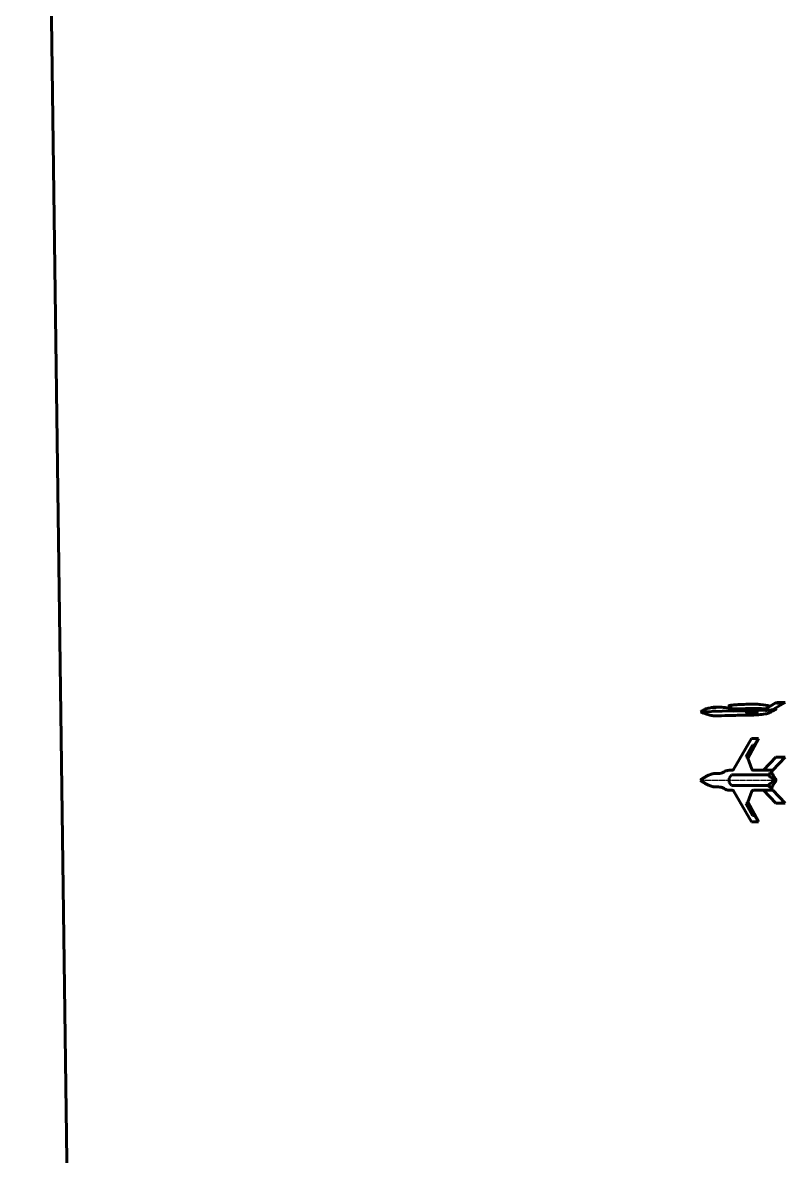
# Model space of a CAD drawing. Header units: millimetres. Extents: x -985956116104 to 1932156, y -552630487266 to 633586.
# Drawn here: x 3980 to 5431, y 34348 to 36506 of the extents above; entities that cross this region are included whole.
import ezdxf

# ---------------------------------------------------------------- set-up
doc = ezdxf.new("R2010")
doc.units = ezdxf.units.MM
doc.linetypes.add('CENTER', pattern=[2, 1.25, -0.25, 0.25, -0.25])
doc.layers.add('_axes (Оси)', color=6, linetype='CENTER', lineweight=30)
doc.layers.add('_basic (Основной)', color=4, linetype='Continuous', lineweight=60)

msp = doc.modelspace()

# ---------------------------------------------------------------- linework, layer by layer
at = {"layer": '_axes (Оси)', "transparency": 33554687}
msp.add_line((5269.717, 35064.13), (5413.41, 35064.13), dxfattribs=at)
at = {"layer": '_basic (Основной)', "transparency": 33554687}
for p, q in [((4408.891, 8813.717), (3979.776, 40568.193)), ((5412.95, 35211.173), (5389.992, 35197.306)), ((5389.996, 35198.049), (5412.779, 35211.548)), ((5430.72, 35212.022), (5408.711, 35199.199)), ((5412.95, 35211.173), (5412.741, 35211.525)), ((5269.717, 35194.584), (5331.861, 35196.022)), ((5291.049, 35202.579), (5292.951, 35202.095)), ((5292.951, 35202.095), (5299.236, 35202.24)), ((5299.236, 35202.24), (5301.135, 35203.306)), ((5331.994, 35195.728), (5331.861, 35196.022)), ((5331.994, 35195.728), (5366.2, 35196.404)), ((5332.172, 35196.395), (5363.132, 35197.136)), ((5358.17, 35192.116), (5355.237, 35190.863)), ((5355.237, 35190.863), (5356.216, 35189.334)), ((5356.216, 35189.334), (5356.24, 35187.977)), ((5363.132, 35197.136), (5366.144, 35196.811)), ((5366.144, 35196.811), (5366.2, 35196.404)), ((5379.747, 35196.936), (5369.785, 35197.731)), ((5374.347, 35189.422), (5374.739, 35188.379)), ((5379.747, 35196.936), (5389.992, 35197.306)), ((5379.747, 35196.936), (5379.752, 35196.708)), ((5389.996, 35198.049), (5389.992, 35197.306)), ((5413.137, 35199.302), (5408.711, 35199.199)), ((5408.711, 35199.199), (5408.726, 35198.554)), ((5332.397, 35084.284), (5366.508, 35143.28)), ((5380.372, 35143.28), (5359.932, 35106.026)), ((5366.508, 35143.28), (5380.372, 35143.28)), ((5368.74, 35131.136), (5355.753, 35108.503)), ((5373.729, 35131.173), (5368.74, 35131.136)), ((5355.753, 35108.503), (5361.291, 35108.503)), ((5359.932, 35106.026), (5367.595, 35084.873)), ((5389.842, 35083.222), (5413.215, 35108.062)), ((5431.167, 35108.062), (5407.312, 35083.167)), ((5413.215, 35108.062), (5431.167, 35108.062)), ((5370.384, 35083.283), (5389.842, 35083.222)), ((5389.842, 35083.222), (5407.312, 35083.167)), ((5324.476, 35068.192), (5328.509, 35074.144)), ((5324.476, 35064.13), (5324.476, 35068.192)), ((5324.476, 35064.13), (5324.476, 35064.13)), ((5324.476, 35064.13), (5324.476, 35060.068)), ((5324.476, 35064.13), (5324.476, 35064.13)), ((5324.476, 35060.068), (5328.509, 35054.117)), ((5328.509, 35074.144), (5398.73, 35074.16)), ((5328.509, 35054.117), (5398.73, 35054.101)), ((5332.397, 35043.976), (5366.508, 34984.98)), ((5359.932, 35022.235), (5367.595, 35043.388)), ((5370.384, 35044.977), (5389.842, 35045.039)), ((5389.842, 35045.039), (5407.312, 35045.094)), ((5389.842, 35045.039), (5413.215, 35020.198)), ((5431.167, 35020.198), (5407.312, 35045.094)), ((5368.74, 34997.124), (5355.753, 35019.758)), ((5355.753, 35019.758), (5361.291, 35019.758)), ((5380.372, 34984.98), (5359.932, 35022.235)), ((5413.215, 35020.198), (5431.167, 35020.198)), ((5373.729, 34997.088), (5368.74, 34997.124)), ((5366.508, 34984.98), (5380.372, 34984.98))]:
    msp.add_line(p, q, dxfattribs=at)
for points in [[(5327.856, 35199.854), (5327.976, 35200.428), (5327.827, 35201.122), (5326.692, 35202.793), (5324.448, 35205.389), (5324.143, 35205.721), (5323.945, 35206.056), (5324.258, 35206.254), (5324.701, 35206.37), (5330.977, 35207.257), (5339.046, 35207.889), (5349.513, 35208.343), (5363.412, 35208.94), (5373.298, 35208.999), (5384.214, 35208.171), (5402.376, 35205.325)], [(5412.741, 35211.525), (5419.52, 35212.05), (5430.72, 35212.022)], [(5269.717, 35194.584), (5273.946, 35192.659), (5279.944, 35190.477), (5287.259, 35188.182), (5292.315, 35187.12), (5294.322, 35186.851), (5297.362, 35186.725), (5303.771, 35186.797), (5327.852, 35187.383), (5344.475, 35187.765), (5374.119, 35188.361), (5379.945, 35188.624), (5393.176, 35190.439), (5397.41, 35191.281), (5404.401, 35194.421), (5412.793, 35198.55), (5413.295, 35198.88), (5413.354, 35199.115), (5413.137, 35199.302)], [(5327.856, 35199.854), (5338.794, 35200), (5360.87, 35200.562), (5393.688, 35200.237)], [(5331.861, 35196.022), (5332.26, 35196.482), (5333.519, 35197.112), (5337.187, 35197.613), (5346.752, 35197.813)], [(5369.785, 35197.731), (5365.544, 35197.902), (5356.124, 35197.904), (5346.752, 35197.813)], [(5374.347, 35189.422), (5375.835, 35190.602), (5377.099, 35191.408), (5377.443, 35191.649), (5377.596, 35191.769), (5377.53, 35192.079), (5377.05, 35192.689), (5376.562, 35192.775), (5366.626, 35193.069), (5365.086, 35193.034), (5362.781, 35192.708), (5358.17, 35192.116)], [(5366.144, 35196.811), (5369.404, 35197.183), (5373.613, 35197.28), (5379.747, 35196.936)], [(5366.2, 35196.404), (5367.647, 35196.261), (5369.96, 35196.163), (5373.469, 35196.244), (5379.752, 35196.708)], [(5408.726, 35198.554), (5404.78, 35197.833), (5397.971, 35197.203), (5389.992, 35197.247)], [(5269.717, 35064.13), (5271.334, 35065.502), (5275.983, 35068.58), (5281.417, 35071.732), (5286.597, 35074.176), (5290.368, 35075.753), (5292.43, 35076.332), (5294.764, 35076.767), (5300.435, 35076.931), (5304.143, 35076.912), (5309.131, 35077.657), (5312.224, 35078.924), (5316.863, 35081.261), (5318.98, 35082.202), (5321.603, 35082.872), (5326.403, 35083.27), (5329.086, 35083.234), (5330.298, 35083.271), (5331.112, 35083.397), (5331.872, 35083.723), (5332.397, 35084.284)], [(5367.595, 35084.873), (5368.293, 35083.849), (5370.384, 35083.283)], [(5405.514, 35078.582), (5403.884, 35077.769), (5401.85, 35076.684), (5400.101, 35075.6), (5399.227, 35074.896), (5398.847, 35074.516), (5398.733, 35074.211), (5398.999, 35073.545), (5401.014, 35071.738), (5406.721, 35067.571), (5409.668, 35065.383), (5410.409, 35064.641), (5410.609, 35064.343), (5410.648, 35064.13)], [(5407.312, 35083.167), (5406.576, 35082.426), (5405.744, 35081.291), (5405.442, 35080.269), (5405.517, 35078.567), (5407.162, 35074.747), (5412.311, 35066.495), (5413.237, 35064.887), (5413.41, 35064.13)], [(5269.717, 35064.13), (5271.334, 35062.758), (5275.983, 35059.681), (5281.417, 35056.529), (5286.597, 35054.084), (5290.368, 35052.508), (5292.43, 35051.928), (5294.764, 35051.494), (5300.435, 35051.33), (5304.143, 35051.348), (5309.131, 35050.604), (5312.224, 35049.337), (5316.863, 35047), (5318.98, 35046.059), (5321.603, 35045.389), (5326.403, 35044.99), (5329.086, 35045.026), (5330.298, 35044.99), (5331.112, 35044.863), (5331.872, 35044.537), (5332.397, 35043.976)], [(5405.514, 35049.678), (5403.884, 35050.492), (5401.85, 35051.576), (5400.101, 35052.661), (5399.227, 35053.365), (5398.847, 35053.745), (5398.733, 35054.049), (5398.999, 35054.715), (5401.014, 35056.522), (5406.721, 35060.69), (5409.668, 35062.878), (5410.409, 35063.62), (5410.609, 35063.918), (5410.648, 35064.13)], [(5407.312, 35045.094), (5406.576, 35045.835), (5405.744, 35046.97), (5405.442, 35047.991), (5405.517, 35049.693), (5407.162, 35053.514), (5412.311, 35061.766), (5413.237, 35063.373), (5413.41, 35064.13)], [(5367.595, 35043.388), (5368.293, 35044.412), (5370.384, 35044.977)]]:
    msp.add_spline(points, degree=3, dxfattribs=at)
for points, knots in [([(5430.72, 35212.022), (5428.105, 35211.682), (5422.207, 35210.917), (5416.26, 35211.081), (5412.95, 35211.173)], [0, 0, 0, 0, 592.58826012, 1336.08463335, 1336.08463335, 1336.08463335, 1336.08463335]), ([(5269.717, 35194.584), (5270.819, 35195.18), (5274.267, 35197.042), (5280.297, 35200.394), (5287.179, 35201.724), (5293.904, 35203.242), (5301.124, 35203.385), (5311.295, 35203.039), (5320.375, 35201.923), (5326.275, 35201.288), (5327.827, 35201.122)], [0, 0, 0, 0, 282.21484418, 882.48076406, 1538.75501511, 1845.57604791, 2432.8648295, 3153.13680226, 4137.31241747, 4488.49243927, 4488.49243927, 4488.49243927, 4488.49243927])]:
    msp.add_open_spline(points, degree=3, knots=knots, dxfattribs=at)

doc.saveas('drawing.dxf')
